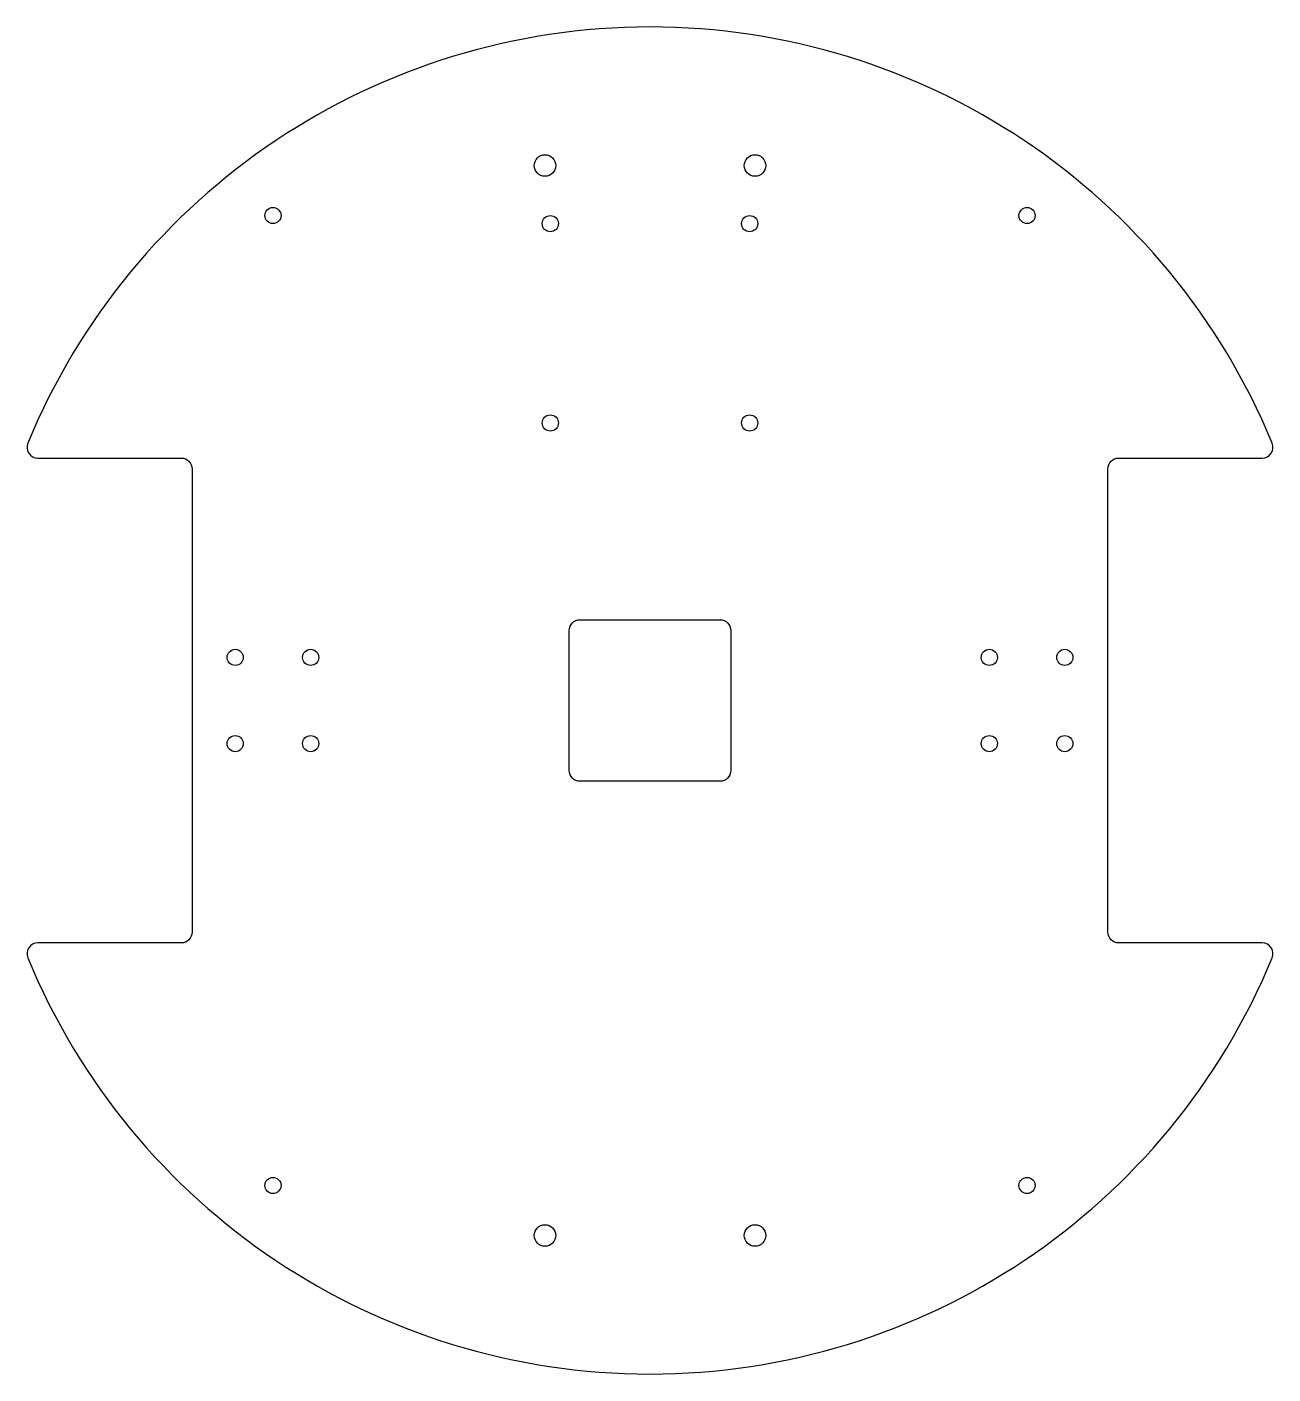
# Model space of a CAD drawing. Header units: millimetres. Extents: x -116 to 116, y -125 to 125.
import ezdxf

# ---------------------------------------------------------------- set-up
doc = ezdxf.new("R2010")
doc.units = ezdxf.units.MM

msp = doc.modelspace()

# ---------------------------------------------------------------- linework, layer by layer
for points in [[(85, -43), (85, 43, -0.414214), (87, 45), (113.67, 45, 0.534313), (115.51, 47.76, 0.668625), (-115.51, 47.76, 0.534313), (-113.67, 45), (-87, 45, -0.414214), (-85, 43), (-85, -43, -0.414214), (-87, -45), (-113.67, -45, 0.534313), (-115.51, -47.76, 0.668625), (115.51, -47.76, 0.534313), (113.67, -45), (87, -45, -0.414214)], [(15, -13, -0.414214), (13, -15), (-13, -15, -0.414214), (-15, -13), (-15, 13, -0.414214), (-13, 15), (13, 15, -0.414214), (15, 13)]]:
    msp.add_lwpolyline(points, format="xyb", close=True)
for centre, radius in [((-19.5, 99.28), 2), ((19.5, 99.28), 2), ((-70, 90), 1.5), ((-18.5, 88.5), 1.5), ((18.5, 88.5), 1.5), ((70, 90), 1.5), ((-18.5, 51.5), 1.5), ((18.5, 51.5), 1.5), ((-77, 8), 1.5), ((-63, 8), 1.5), ((63, 8), 1.5), ((77, 8), 1.5), ((-77, -8), 1.5), ((-63, -8), 1.5), ((63, -8), 1.5), ((77, -8), 1.5), ((-70, -90), 1.5), ((70, -90), 1.5), ((-19.5, -99.28), 2), ((19.5, -99.28), 2)]:
    msp.add_circle(centre, radius)

doc.saveas('drawing.dxf')
